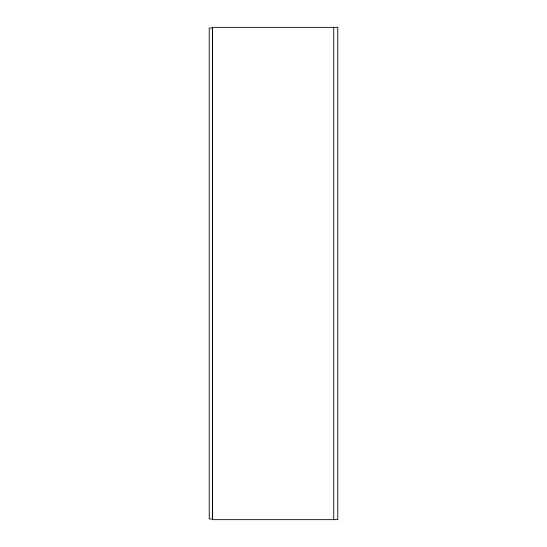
<?xml version="1.0" encoding="UTF-8"?>
<svg xmlns="http://www.w3.org/2000/svg" width="547" height="547" viewBox="0 0 547 547"><rect width="100%" height="100%" fill="white"/><g stroke="black" fill="none" stroke-linecap="round" stroke-linejoin="round"><path stroke-width="0.82" d="M212.455 28.02L209.234 28.02L209.234 518.98L212.455 518.98M333.738 27.35L333.738 519.65M212.592 27.35L212.592 519.65M337.766 27.35L212.455 27.35L212.455 519.65L337.766 519.65L337.766 27.35"/></g></svg>
